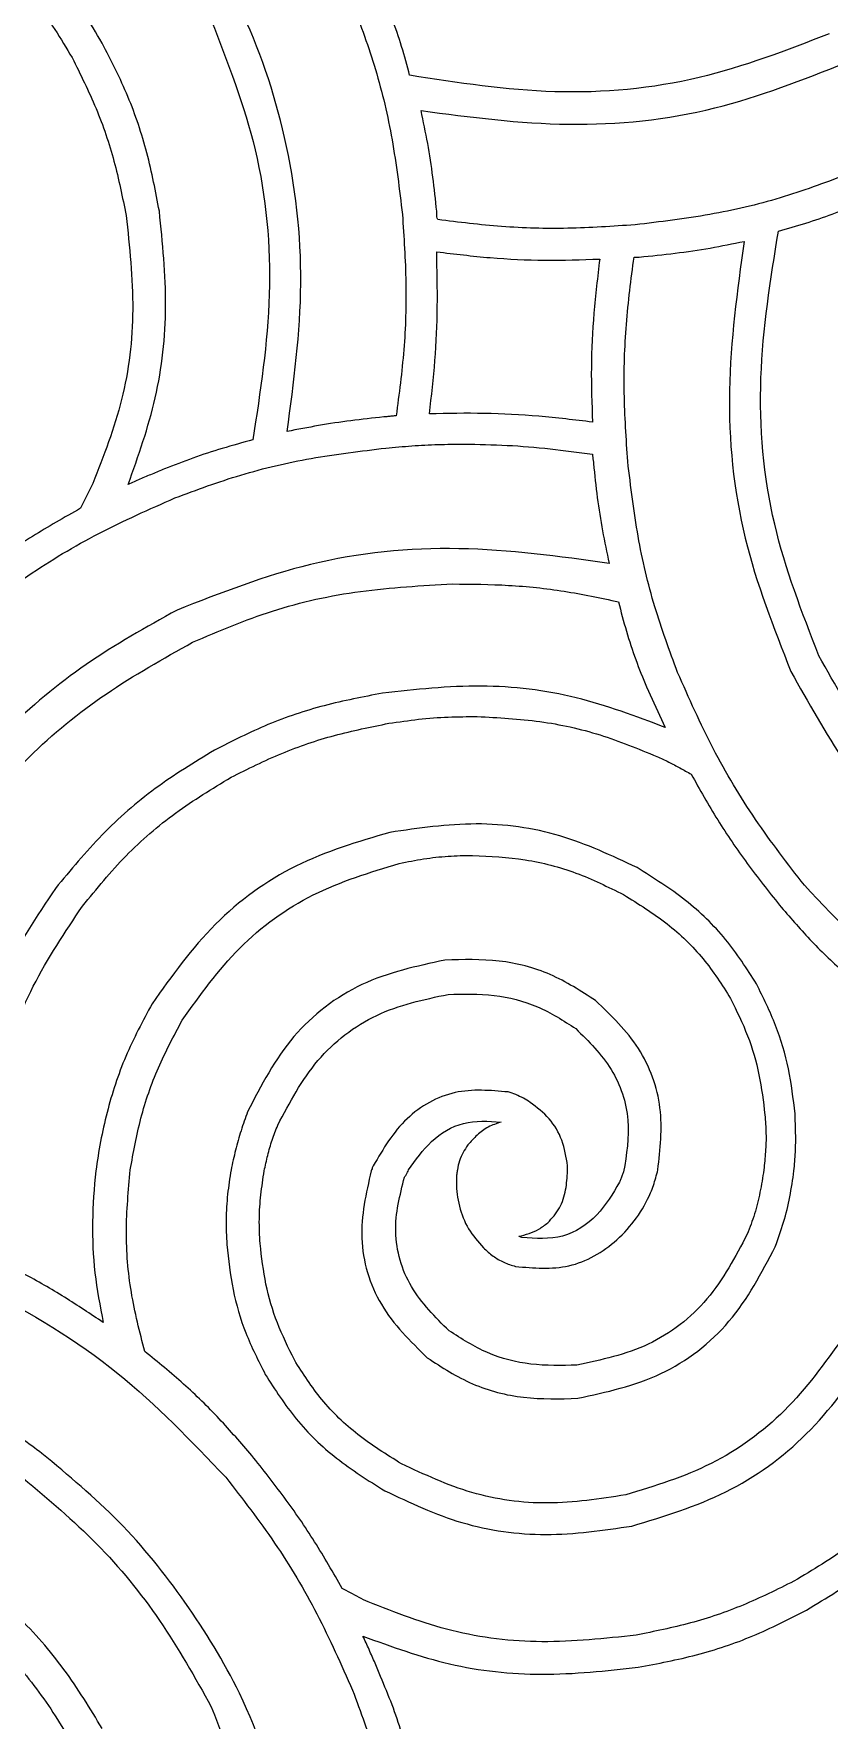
# Model space of a CAD drawing. Extents: x 0 to 371, y 0 to 260.
# Drawn here: x 151.61 to 171.87, y 51.86 to 94.83 of the extents above; entities that cross this region are included whole.
import ezdxf

# ---------------------------------------------------------------- set-up
doc = ezdxf.new("R2010")
doc.units = 0
doc.layers.add('Layer_1', color=7, linetype='CONTINUOUS')

msp = doc.modelspace()

# ---------------------------------------------------------------- linework, layer by layer
at = {"layer": 'Layer_1', "color": 7}
for points in [[(169.703851, 89.534794)], [(161.872288, 89.270211)], [(162.567335, 84.370768)], [(162.279497, 80.808712)], [(162.906332, 77.429591)], [(162.783343, 73.893371)]]:
    msp.add_lwpolyline(points, close=True, dxfattribs=at)
for points in [[(166.899371, 89.137919), (167.031663, 89.137919)], [(153.114167, 83.370312), (152.796873, 82.735209)], [(167.216665, 78.184582), (167.693121, 77.152604)], [(165.205934, 65.854586), (165.205934, 65.986878)]]:
    msp.add_lwpolyline(points, dxfattribs=at)
for points, knots in [([(158.062185, 84.693229), (158.231834, 85.947907), (158.569339, 88.444004), (158.134929, 92.141087), (157.069741, 95.318774), (155.514386, 97.850385), (153.836482, 99.928744), (152.487731, 101.063295), (151.818121, 101.626562)], [0, 0, 0, 0, 3.785959, 7.531903, 11.05396, 13.750765, 16.407671, 19.027284, 19.027284, 19.027284, 19.027284]), ([(142.239895, 100.568229), (143.088695, 100.462905), (144.778224, 100.253261), (147.17727, 99.368119), (149.122617, 98.214361), (150.604817, 96.924453), (151.717701, 95.654295), (152.295409, 94.697732), (152.585, 94.218229)], [0, 0, 0, 0, 2.55887, 5.093413, 7.607335, 9.301482, 10.970738, 12.648542, 12.648542, 12.648542, 12.648542]), ([(153.352395, 94.588748), (153.041095, 95.1013), (152.419626, 96.124541), (151.226339, 97.486855), (150.299739, 98.251845), (149.833746, 98.636564)], [0, 0, 0, 0, 1.796822, 3.58712, 5.398349, 5.398349, 5.398349, 5.398349]), ([(161.183958, 93.768127), (161.118783, 94.012944), (160.988827, 94.501098), (160.745085, 95.218773), (160.543992, 95.680684), (160.443435, 95.911665)], [0, 0, 0, 0, 0.759943, 1.515298, 2.270824, 2.270824, 2.270824, 2.270824]), ([(159.72875, 95.593856), (159.934518, 95.039419), (160.354012, 93.909103), (160.772711, 92.105554), (160.92247, 90.859511), (160.998956, 90.223124)], [0, 0, 0, 0, 1.772931, 3.614432, 5.536675, 5.536675, 5.536675, 5.536675]), ([(156.13052, 95.170625), (156.553304, 94.08497), (157.425172, 91.846128), (157.760033, 88.163979), (157.379747, 85.712125), (157.188853, 84.481356)], [0, 0, 0, 0, 3.483767, 7.18423, 10.91404, 10.91404, 10.91404, 10.91404]), ([(154.807603, 90.302189), (154.712491, 90.800592), (154.522729, 91.794972), (154.040722, 93.239689), (153.581773, 94.139188), (153.352395, 94.588748)], [0, 0, 0, 0, 1.521336, 3.035266, 4.547924, 4.547924, 4.547924, 4.547924]), ([(171.873228, 94.826461), (170.783624, 94.403775), (168.542155, 93.534252), (164.860838, 93.19645), (162.412814, 93.577066), (161.183958, 93.768127)], [0, 0, 0, 0, 3.494909, 7.189522, 10.913489, 10.913489, 10.913489, 10.913489]), ([(152.585, 94.218229), (152.79814, 93.790797), (153.222401, 92.939985), (153.680815, 91.587164), (153.867706, 90.659863), (153.961143, 90.196252)], [0, 0, 0, 0, 1.431812, 2.850056, 4.268051, 4.268051, 4.268051, 4.268051]), ([(161.475413, 92.868957), (162.726472, 92.702516), (165.215314, 92.371401), (168.935483, 92.759828), (171.197574, 93.65236), (172.296458, 94.085937)], [0, 0, 0, 0, 3.779971, 7.519825, 11.052872, 11.052872, 11.052872, 11.052872]), ([(161.872288, 90.302189), (161.842316, 90.592879), (161.78261, 91.171952), (161.651832, 92.028881), (161.533829, 92.590789), (161.475413, 92.868957)], [0, 0, 0, 0, 0.87663, 1.746306, 2.598902, 2.598902, 2.598902, 2.598902]), ([(172.296458, 91.228231), (171.742024, 91.022496), (170.611715, 90.603071), (168.808132, 90.184691), (167.562109, 90.034995), (166.925726, 89.95854)], [0, 0, 0, 0, 1.772887, 3.614331, 5.536555, 5.536555, 5.536555, 5.536555]), ([(170.576666, 89.799377), (170.810386, 89.864127), (171.273493, 89.992424), (171.951008, 90.229291), (172.528432, 90.449868), (173.010932, 90.652069), (173.398675, 90.82967), (173.652729, 90.954872), (173.778538, 91.016874)], [0, 0, 0, 0, 0.72738, 1.441272, 2.152046, 2.581588, 3.010492, 3.431251, 3.431251, 3.431251, 3.431251]), ([(154.013853, 83.343957), (154.271946, 84.070826), (154.793186, 85.538796), (155.049917, 87.912623), (154.889124, 89.498272), (154.807603, 90.302189)], [0, 0, 0, 0, 2.308672, 4.662553, 7.083232, 7.083232, 7.083232, 7.083232]), ([(161.898643, 90.090832), (161.89157, 90.114803), (161.878177, 90.160197), (161.872164, 90.231643), (161.872245, 90.278051), (161.872288, 90.302189)], [0, 0, 0, 0, 0.074783, 0.141618, 0.214059, 0.214059, 0.214059, 0.214059]), ([(153.961143, 90.196252), (154.0483, 89.398085), (154.219197, 87.833032), (153.943214, 85.494706), (153.388309, 84.072788), (153.114167, 83.370312)], [0, 0, 0, 0, 2.404717, 4.715186, 6.971166, 6.971166, 6.971166, 6.971166]), ([(160.998956, 90.223124), (161.03779, 89.644663), (161.114901, 88.496032), (161.063624, 86.777147), (160.914469, 85.650347), (160.840309, 85.090104)], [0, 0, 0, 0, 1.738717, 3.452514, 5.147216, 5.147216, 5.147216, 5.147216]), ([(166.925726, 89.95854), (166.354457, 89.919728), (165.222259, 89.842807), (163.539463, 89.887465), (162.440068, 90.023726), (161.898643, 90.090832)], [0, 0, 0, 0, 1.717209, 3.403332, 5.039459, 5.039459, 5.039459, 5.039459]), ([(167.031663, 89.137919), (167.337344, 89.16776), (167.942432, 89.22683), (168.834475, 89.357885), (169.416565, 89.476334), (169.703851, 89.534794)], [0, 0, 0, 0, 0.921337, 1.823761, 2.703172, 2.703172, 2.703172, 2.703172]), ([(169.703851, 89.534794), (169.528754, 88.272671), (169.180035, 85.759069), (169.55373, 81.990976), (170.455661, 79.697363), (170.894476, 78.581457)], [0, 0, 0, 0, 3.81644, 7.600698, 11.186376, 11.186376, 11.186376, 11.186376]), ([(171.608645, 78.978332), (171.180618, 80.080974), (170.299325, 82.351282), (169.979117, 86.081207), (170.3771, 88.557601), (170.576666, 89.799377)], [0, 0, 0, 0, 3.536309, 7.281156, 11.047721, 11.047721, 11.047721, 11.047721]), ([(161.68677, 85.142814), (161.739819, 85.595021), (161.846365, 86.503242), (161.903768, 87.882343), (161.882823, 88.80576), (161.872288, 89.270211)], [0, 0, 0, 0, 1.365589, 2.742677, 4.136221, 4.136221, 4.136221, 4.136221]), ([(161.872288, 89.270211), (162.326744, 89.215596), (163.241293, 89.10569), (164.62938, 89.037265), (165.559315, 89.069187), (166.02604, 89.085209)], [0, 0, 0, 0, 1.372992, 2.763011, 4.163579, 4.163579, 4.163579, 4.163579]), ([(166.02604, 89.085209), (165.971493, 88.626827), (165.862421, 87.710241), (165.792938, 86.322254), (165.824964, 85.396227), (165.841038, 84.931457)], [0, 0, 0, 0, 1.384683, 2.76883, 4.163519, 4.163519, 4.163519, 4.163519]), ([(166.740208, 83.925834), (166.701466, 84.509177), (166.624142, 85.673423), (166.676067, 87.418531), (166.825211, 88.566907), (166.899371, 89.137919)], [0, 0, 0, 0, 1.75331, 3.499289, 5.226055, 5.226055, 5.226055, 5.226055]), ([(160.840309, 85.090104), (160.804946, 85.088468), (160.734017, 85.085186), (160.628792, 85.068666), (160.557864, 85.065385), (160.5225, 85.063749)], [0, 0, 0, 0, 0.106134, 0.212873, 0.319007, 0.319007, 0.319007, 0.319007]), ([(165.841038, 84.931457), (165.386503, 84.986133), (164.471683, 85.096177), (163.083972, 85.169466), (162.153597, 85.151719), (161.68677, 85.142814)], [0, 0, 0, 0, 1.373228, 2.763833, 4.16428, 4.16428, 4.16428, 4.16428]), ([(160.5225, 85.063749), (160.242968, 85.033954), (159.688429, 84.974848), (158.868186, 84.8478), (158.329389, 84.744472), (158.062185, 84.693229)], [0, 0, 0, 0, 0.843256, 1.67286, 2.489061, 2.489061, 2.489061, 2.489061]), ([(157.188853, 84.481356), (156.929273, 84.409479), (156.416939, 84.267615), (155.665379, 84.023564), (155.180442, 83.834577), (154.939895, 83.740832)], [0, 0, 0, 0, 0.808011, 1.59477, 2.369154, 2.369154, 2.369154, 2.369154]), ([(155.204478, 82.999792), (155.758959, 83.205562), (156.8894, 83.625074), (158.693128, 84.043738), (159.939295, 84.193509), (160.575726, 84.269999)], [0, 0, 0, 0, 1.773057, 3.6148, 5.537175, 5.537175, 5.537175, 5.537175]), ([(160.575726, 84.269999), (160.797162, 84.290661), (161.239297, 84.331917), (161.903743, 84.364917), (162.346361, 84.368819), (162.567335, 84.370768)], [0, 0, 0, 0, 0.667143, 1.332067, 1.994975, 1.994975, 1.994975, 1.994975]), ([(162.567335, 84.370768), (162.934231, 84.364275), (163.666379, 84.351318), (164.759265, 84.26199), (165.481036, 84.161138), (165.841038, 84.110836)], [0, 0, 0, 0, 1.100673, 2.196413, 3.286797, 3.286797, 3.286797, 3.286797]), ([(165.841038, 84.110836), (165.842677, 84.084335), (165.845969, 84.031124), (165.862461, 83.952835), (165.865753, 83.899625), (165.867393, 83.873124)], [0, 0, 0, 0, 0.079562, 0.159749, 0.239311, 0.239311, 0.239311, 0.239311]), ([(165.867393, 83.873124), (165.897254, 83.584692), (165.95654, 83.012042), (166.0885, 82.164075), (166.205937, 81.60861), (166.264268, 81.332711)], [0, 0, 0, 0, 0.86984, 1.726975, 2.572874, 2.572874, 2.572874, 2.572874]), ([(168.010415, 78.554586), (167.804644, 79.109067), (167.385133, 80.239508), (166.966469, 82.043236), (166.816698, 83.289403), (166.740208, 83.925834)], [0, 0, 0, 0, 1.773057, 3.6148, 5.537175, 5.537175, 5.537175, 5.537175]), ([(154.939895, 83.740832), (154.834352, 83.696824), (154.624932, 83.609503), (154.315591, 83.478692), (154.113338, 83.38838), (154.013853, 83.343957)], [0, 0, 0, 0, 0.343054, 0.680691, 1.007541, 1.007541, 1.007541, 1.007541]), ([(149.78052, 79.772082), (150.331363, 80.197494), (151.437358, 81.051646), (153.256084, 82.13711), (154.550983, 82.710447), (155.204478, 82.999792)], [0, 0, 0, 0, 2.086879, 4.19008, 6.332929, 6.332929, 6.332929, 6.332929]), ([(152.796873, 82.735209), (152.386666, 82.500821), (151.569311, 82.033792), (150.394142, 81.257915), (149.666691, 80.671981), (149.304579, 80.380314)], [0, 0, 0, 0, 1.41728, 2.823989, 4.218271, 4.218271, 4.218271, 4.218271]), ([(166.264268, 81.332711), (164.993644, 81.507757), (162.46496, 81.856117), (158.67908, 81.484551), (156.376296, 80.580994), (155.257704, 80.142086)], [0, 0, 0, 0, 3.841877, 7.645771, 11.238943, 11.238943, 11.238943, 11.238943]), ([(155.654579, 79.321981), (156.325199, 79.609023), (157.699859, 80.197413), (159.944057, 80.680826), (161.493741, 80.765685), (162.279497, 80.808712)], [0, 0, 0, 0, 2.184858, 4.4786, 6.83788, 6.83788, 6.83788, 6.83788]), ([(162.279497, 80.808712), (162.755332, 80.804456), (163.705397, 80.79596), (165.119964, 80.647084), (166.043229, 80.451333), (166.502496, 80.353959)], [0, 0, 0, 0, 1.427129, 2.849442, 4.257254, 4.257254, 4.257254, 4.257254]), ([(166.502496, 80.353959), (166.56732, 80.102989), (166.695461, 79.606888), (166.93444, 78.882464), (167.12301, 78.416169), (167.216665, 78.184582)], [0, 0, 0, 0, 0.777492, 1.536895, 2.286196, 2.286196, 2.286196, 2.286196]), ([(155.257704, 80.142086), (154.470484, 79.704321), (152.907668, 78.835256), (150.861434, 77.116362), (149.383526, 75.485143), (148.378646, 74.054492), (147.710292, 72.914536), (147.345108, 72.108541), (147.161042, 71.70229)], [0, 0, 0, 0, 2.69692, 5.354018, 7.97372, 9.277777, 10.593625, 11.930889, 11.930889, 11.930889, 11.930889]), ([(149.833746, 74.533126), (150.366253, 75.173289), (151.440104, 76.46424), (153.421841, 78.072006), (154.90726, 78.903602), (155.654579, 79.321981)], [0, 0, 0, 0, 2.494016, 5.029417, 7.596492, 7.596492, 7.596492, 7.596492]), ([(176.3975, 73.157499), (175.758011, 73.694624), (174.471616, 74.775103), (172.858094, 76.750526), (172.026824, 78.232706), (171.608645, 78.978332)], [0, 0, 0, 0, 2.50184, 5.032695, 7.594725, 7.594725, 7.594725, 7.594725]), ([(167.693121, 77.152604), (166.946857, 77.435316), (165.439191, 78.006476), (162.977262, 78.300025), (161.332286, 78.117962), (160.496145, 78.025419)], [0, 0, 0, 0, 2.388324, 4.8251, 7.344139, 7.344139, 7.344139, 7.344139]), ([(171.238125, 73.130628), (170.812712, 73.681471), (169.958561, 74.787465), (168.873097, 76.606192), (168.29976, 77.901091), (168.010415, 78.554586)], [0, 0, 0, 0, 2.086879, 4.19008, 6.332929, 6.332929, 6.332929, 6.332929]), ([(170.894476, 78.581457), (171.333462, 77.793877), (172.204882, 76.230472), (173.903038, 74.158405), (175.252966, 73.028694), (175.921559, 72.469169)], [0, 0, 0, 0, 2.701966, 5.363601, 7.975465, 7.975465, 7.975465, 7.975465]), ([(160.496145, 78.025419), (159.997785, 77.930311), (159.003525, 77.740565), (157.558995, 77.258511), (156.659618, 76.799586), (156.210101, 76.570211)], [0, 0, 0, 0, 1.521205, 3.0349, 4.547437, 4.547437, 4.547437, 4.547437]), ([(160.654792, 77.25854), (160.907038, 77.295314), (161.407769, 77.368313), (162.159955, 77.425764), (162.658701, 77.428321), (162.906332, 77.429591)], [0, 0, 0, 0, 0.76461, 1.51782, 2.260578, 2.260578, 2.260578, 2.260578]), ([(162.906332, 77.429591), (163.439911, 77.401716), (164.495934, 77.346549), (166.04243, 77.007236), (167.003608, 76.609307), (167.481248, 76.411564)], [0, 0, 0, 0, 1.601448, 3.169478, 4.718378, 4.718378, 4.718378, 4.718378]), ([(156.633331, 75.882397), (157.060719, 76.095534), (157.91141, 76.51977), (159.264043, 76.978233), (160.191224, 77.165108), (160.654792, 77.25854)], [0, 0, 0, 0, 1.431691, 2.8497, 4.267565, 4.267565, 4.267565, 4.267565]), ([(156.210101, 76.570211), (155.697512, 76.258905), (154.674173, 75.63741), (153.31162, 74.444201), (152.546528, 73.517562), (152.16177, 73.051562)], [0, 0, 0, 0, 1.796934, 3.587419, 5.398736, 5.398736, 5.398736, 5.398736]), ([(167.481248, 76.411564), (167.582889, 76.366269), (167.782957, 76.27711), (168.070314, 76.119409), (168.259553, 76.014606), (168.354579, 75.961979)], [0, 0, 0, 0, 0.33368, 0.656813, 0.982731, 0.982731, 0.982731, 0.982731]), ([(152.849583, 72.601461), (153.207502, 73.039226), (153.918114, 73.908367), (155.199244, 75.013312), (156.154505, 75.592219), (156.633331, 75.882397)], [0, 0, 0, 0, 1.694336, 3.363942, 5.041931, 5.041931, 5.041931, 5.041931]), ([(168.354579, 75.961979), (168.574794, 75.57062), (169.014549, 74.789101), (169.771529, 73.67818), (170.326539, 72.977856), (170.603538, 72.628332)], [0, 0, 0, 0, 1.34675, 2.689374, 4.027112, 4.027112, 4.027112, 4.027112]), ([(160.681663, 74.480415), (159.864545, 74.238346), (158.236381, 73.756007), (156.119706, 72.215991), (155.125974, 70.821279), (154.622601, 70.11479)], [0, 0, 0, 0, 2.544261, 5.069616, 7.661989, 7.661989, 7.661989, 7.661989]), ([(166.978436, 73.580729), (166.334562, 73.88449), (165.038912, 74.495738), (162.85428, 74.797228), (161.411774, 74.586881), (160.681663, 74.480415)], [0, 0, 0, 0, 2.12763, 4.281365, 6.488666, 6.488666, 6.488666, 6.488666]), ([(155.389996, 69.691044), (155.847038, 70.333291), (156.751767, 71.604638), (158.683724, 73.010571), (160.171334, 73.460446), (160.919375, 73.686665)], [0, 0, 0, 0, 2.355468, 4.662717, 6.9964, 6.9964, 6.9964, 6.9964]), ([(160.919375, 73.686665), (161.125976, 73.728623), (161.537143, 73.812126), (162.16084, 73.88103), (162.576441, 73.889269), (162.783343, 73.893371)], [0, 0, 0, 0, 0.632264, 1.258295, 1.878937, 1.878937, 1.878937, 1.878937]), ([(162.783343, 73.893371), (163.233176, 73.869914), (164.128438, 73.82323), (165.437724, 73.485779), (166.236155, 73.090344), (166.634788, 72.892915)], [0, 0, 0, 0, 1.349374, 2.685535, 4.017803, 4.017803, 4.017803, 4.017803]), ([(170.021145, 70.617086), (169.772349, 71.005468), (169.265884, 71.796086), (168.222731, 72.800276), (167.398448, 73.317287), (166.978436, 73.580729)], [0, 0, 0, 0, 1.380479, 2.810201, 4.295596, 4.295596, 4.295596, 4.295596]), ([(152.16177, 73.051562), (151.683075, 72.338065), (150.719939, 70.902507), (149.808267, 68.431286), (149.56122, 66.69977), (149.436871, 65.828231)], [0, 0, 0, 0, 2.57145, 5.173763, 7.81106, 7.81106, 7.81106, 7.81106]), ([(181.424583, 66.754273), (180.064422, 67.236203), (177.432946, 68.168584), (173.919448, 70.301948), (172.11377, 72.20686), (171.238125, 73.130628)], [0, 0, 0, 0, 4.324913, 8.367322, 12.173336, 12.173336, 12.173336, 12.173336]), ([(166.634788, 72.892915), (167.012581, 72.657545), (167.752942, 72.196291), (168.688304, 71.300016), (169.138959, 70.593251), (169.359686, 70.247082)], [0, 0, 0, 0, 1.333601, 2.613455, 3.8421, 3.8421, 3.8421, 3.8421]), ([(170.603538, 72.628332), (170.858054, 72.333128), (171.370279, 71.739021), (172.222326, 70.910244), (172.834327, 70.399241), (173.143434, 70.141146)], [0, 0, 0, 0, 1.168937, 2.352526, 3.560394, 3.560394, 3.560394, 3.560394]), ([(150.309687, 65.881457), (150.428819, 66.69129), (150.665431, 68.299721), (151.510066, 70.599153), (152.404498, 71.936149), (152.849583, 72.601461)], [0, 0, 0, 0, 2.452467, 4.870913, 7.266419, 7.266419, 7.266419, 7.266419]), ([(162.083645, 71.225834), (161.359401, 71.069391), (159.918851, 70.758219), (158.087367, 69.355123), (157.403581, 68.03366), (157.056562, 67.363021)], [0, 0, 0, 0, 2.205182, 4.386198, 6.633616, 6.633616, 6.633616, 6.633616]), ([(165.920103, 70.193856), (165.546343, 70.435892), (164.794464, 70.922787), (163.456731, 71.26469), (162.545552, 71.238905), (162.083645, 71.225834)], [0, 0, 0, 0, 1.329611, 2.674722, 4.057669, 4.057669, 4.057669, 4.057669]), ([(171.000413, 67.309794), (170.956656, 67.693661), (170.869323, 68.45983), (170.531913, 69.575302), (170.191879, 70.268848), (170.021145, 70.617086)], [0, 0, 0, 0, 1.157468, 2.310219, 3.472746, 3.472746, 3.472746, 3.472746]), ([(154.622601, 70.11479), (154.385466, 69.672381), (153.910875, 68.786964), (153.445008, 67.34584), (153.173397, 65.927233), (153.084381, 64.556459), (153.132561, 63.257847), (153.296964, 62.412375), (153.37875, 61.991773)], [0, 0, 0, 0, 1.503278, 3.008588, 4.521817, 5.826071, 7.122873, 8.406652, 8.406652, 8.406652, 8.406652]), ([(157.823956, 67.018856), (158.126926, 67.594949), (158.724837, 68.73187), (160.295295, 69.954356), (161.539713, 70.219602), (162.163226, 70.352503)], [0, 0, 0, 0, 1.939308, 3.827231, 5.723082, 5.723082, 5.723082, 5.723082]), ([(162.163226, 70.352503), (162.555082, 70.361968), (163.327711, 70.380631), (164.460888, 70.09182), (165.099852, 69.68286), (165.417292, 69.479687)], [0, 0, 0, 0, 1.173202, 2.313221, 3.438758, 3.438758, 3.438758, 3.438758]), ([(167.507603, 65.881457), (167.565928, 66.408514), (167.683694, 67.472722), (167.108105, 69.057297), (166.318821, 69.812404), (165.920103, 70.193856)], [0, 0, 0, 0, 1.577528, 3.185267, 4.826555, 4.826555, 4.826555, 4.826555]), ([(169.359686, 70.247082), (169.512907, 69.934099), (169.817798, 69.311301), (170.111414, 68.309981), (170.192504, 67.625447), (170.233018, 67.283439)], [0, 0, 0, 0, 1.044261, 2.077955, 3.110086, 3.110086, 3.110086, 3.110086]), ([(154.067079, 65.881457), (154.146736, 66.322969), (154.306709, 67.209649), (154.749547, 68.495098), (155.176565, 69.292493), (155.389996, 69.691044)], [0, 0, 0, 0, 1.344812, 2.700757, 4.055705, 4.055705, 4.055705, 4.055705]), ([(165.417292, 69.479687), (165.745808, 69.154889), (166.398631, 68.509454), (166.853398, 67.160985), (166.707122, 66.269217), (166.634788, 65.828231)], [0, 0, 0, 0, 1.374437, 2.731266, 4.058611, 4.058611, 4.058611, 4.058611]), ([(163.6975, 67.865832), (163.239487, 67.905939), (162.312199, 67.987138), (160.998523, 67.247947), (160.509723, 66.415642), (160.257917, 65.986878)], [0, 0, 0, 0, 1.356338, 2.746027, 4.222582, 4.222582, 4.222582, 4.222582]), ([(164.253538, 67.601249), (164.19626, 67.636843), (164.07886, 67.709799), (163.893156, 67.800289), (163.76175, 67.844309), (163.6975, 67.865832)], [0, 0, 0, 0, 0.202266, 0.414576, 0.617704, 0.617704, 0.617704, 0.617704]), ([(165.205934, 65.986878), (165.170517, 66.206599), (165.101176, 66.636765), (164.765159, 67.213425), (164.424272, 67.471827), (164.253538, 67.601249)], [0, 0, 0, 0, 0.664306, 1.300568, 1.939003, 1.939003, 1.939003, 1.939003]), ([(157.056562, 67.363021), (156.998239, 67.202371), (156.881322, 66.880326), (156.744703, 66.384154), (156.670453, 66.049013), (156.633331, 65.881457)], [0, 0, 0, 0, 0.512559, 1.027502, 1.54235, 1.54235, 1.54235, 1.54235]), ([(161.157603, 65.881457), (161.336371, 66.135567), (161.694526, 66.644669), (162.545042, 67.165623), (163.187197, 67.121028), (163.512498, 67.098437)], [0, 0, 0, 0, 0.929904, 1.863034, 2.821039, 2.821039, 2.821039, 2.821039]), ([(163.512498, 67.098437), (163.401362, 67.061606), (163.178977, 66.987905), (162.895351, 66.776259), (162.742145, 66.602408), (162.666038, 66.516044)], [0, 0, 0, 0, 0.349371, 0.699099, 1.044331, 1.044331, 1.044331, 1.044331]), ([(170.233018, 67.283439), (170.245502, 67.125145), (170.270298, 66.810759), (170.254336, 66.341791), (170.22244, 66.033805), (170.206663, 65.881457)], [0, 0, 0, 0, 0.47604, 0.945453, 1.404938, 1.404938, 1.404938, 1.404938]), ([(170.973541, 65.854586), (170.987758, 66.01354), (171.016327, 66.332959), (171.021154, 66.819071), (171.007383, 67.144889), (171.000413, 67.309794)], [0, 0, 0, 0, 0.478613, 0.961775, 1.45692, 1.45692, 1.45692, 1.45692]), ([(157.479792, 65.854586), (157.508113, 65.986875), (157.56477, 66.251516), (157.675179, 66.642211), (157.774443, 66.893508), (157.823956, 67.018856)], [0, 0, 0, 0, 0.405852, 0.811897, 1.216005, 1.216005, 1.216005, 1.216005]), ([(162.666038, 66.516044), (162.623783, 66.452512), (162.538937, 66.324944), (162.44274, 66.111943), (162.415298, 65.95874), (162.401454, 65.881457)], [0, 0, 0, 0, 0.228846, 0.459505, 0.6943, 0.6943, 0.6943, 0.6943]), ([(154.437083, 61.251249), (154.308338, 61.752349), (154.050198, 62.757073), (153.924125, 64.321477), (154.019329, 65.360379), (154.067079, 65.881457)], [0, 0, 0, 0, 1.550432, 3.108675, 4.676708, 4.676708, 4.676708, 4.676708]), ([(156.633331, 65.881457), (156.601639, 65.674084), (156.5376, 65.255063), (156.495419, 64.617344), (156.516742, 64.189772), (156.527395, 63.976148)], [0, 0, 0, 0, 0.629262, 1.271491, 1.912749, 1.912749, 1.912749, 1.912749]), ([(157.374371, 64.002503), (157.363559, 64.211531), (157.342121, 64.625978), (157.384887, 65.245939), (157.448175, 65.65182), (157.479792, 65.854586)], [0, 0, 0, 0, 0.62747, 1.244106, 1.859682, 1.859682, 1.859682, 1.859682]), ([(160.205206, 65.854586), (160.073789, 65.284989), (159.809393, 64.139029), (160.348458, 62.353181), (161.202091, 61.515821), (161.634059, 61.092086)], [0, 0, 0, 0, 1.73369, 3.487973, 5.285129, 5.285129, 5.285129, 5.285129]), ([(160.257917, 65.986878), (160.25068, 65.975748), (160.23464, 65.951076), (160.225797, 65.90347), (160.212392, 65.871645), (160.205206, 65.854586)], [0, 0, 0, 0, 0.039476, 0.087505, 0.142997, 0.142997, 0.142997, 0.142997]), ([(161.051667, 65.695939), (161.067646, 65.715294), (161.099356, 65.753701), (161.129004, 65.819306), (161.148438, 65.861539), (161.157603, 65.881457)], [0, 0, 0, 0, 0.074948, 0.148729, 0.214586, 0.214586, 0.214586, 0.214586]), ([(162.401454, 65.881457), (162.394296, 65.846273), (162.380068, 65.776343), (162.375035, 65.66963), (162.371975, 65.394511), (162.429402, 64.948802), (162.652993, 64.362752), (162.926492, 64.052056), (163.062913, 63.897082)], [0, 0, 0, 0, 0.107556, 0.213773, 0.319693, 0.933197, 1.551288, 2.166408, 2.166408, 2.166408, 2.166408]), ([(163.883018, 63.420626), (164.343076, 63.379634), (165.274465, 63.296645), (166.555774, 64.048901), (167.171369, 64.90084), (167.39652, 65.485108), (167.45617, 65.680231), (167.490194, 65.813345), (167.507603, 65.881457)], [0, 0, 0, 0, 1.356337, 2.745907, 4.222353, 4.421867, 4.623134, 4.834031, 4.834031, 4.834031, 4.834031]), ([(164.703123, 64.531669), (164.811182, 64.651677), (165.02906, 64.893649), (165.178178, 65.36873), (165.196689, 65.692748), (165.205934, 65.854586)], [0, 0, 0, 0, 0.479683, 0.967182, 1.45365, 1.45365, 1.45365, 1.45365]), ([(166.634788, 65.828231), (166.623986, 65.799359), (166.601486, 65.73922), (166.562152, 65.652659), (166.539653, 65.59252), (166.528851, 65.563648)], [0, 0, 0, 0, 0.092457, 0.192584, 0.28504, 0.28504, 0.28504, 0.28504]), ([(170.206663, 65.881457), (170.176782, 65.690183), (170.117761, 65.312374), (169.981463, 64.761218), (169.848525, 64.412722), (169.782916, 64.240731)], [0, 0, 0, 0, 0.58071, 1.147037, 1.698881, 1.698881, 1.698881, 1.698881]), ([(170.497601, 63.923437), (170.571818, 64.130306), (170.72112, 64.546461), (170.878292, 65.193754), (170.941774, 65.634186), (170.973541, 65.854586)], [0, 0, 0, 0, 0.65903, 1.325758, 1.993603, 1.993603, 1.993603, 1.993603]), ([(162.189581, 61.780416), (161.834934, 62.130384), (161.131951, 62.824094), (160.699283, 64.298548), (160.93543, 65.234997), (161.051667, 65.695939)], [0, 0, 0, 0, 1.479953, 2.933571, 4.342663, 4.342663, 4.342663, 4.342663]), ([(166.528851, 65.563648), (166.356748, 65.272626), (166.010601, 64.687303), (165.097279, 64.078468), (164.395458, 64.133781), (164.041665, 64.161666)], [0, 0, 0, 0, 1.010992, 2.033382, 3.072707, 3.072707, 3.072707, 3.072707]), ([(163.962083, 64.188021), (164.050343, 64.209298), (164.227776, 64.252073), (164.482487, 64.363016), (164.62933, 64.475262), (164.703123, 64.531669)], [0, 0, 0, 0, 0.272222, 0.547266, 0.825112, 0.825112, 0.825112, 0.825112]), ([(146.288226, 64.426249), (147.648734, 63.944183), (150.282466, 63.010978), (153.801372, 60.87516), (155.61877, 58.972863), (156.50104, 58.049378)], [0, 0, 0, 0, 4.325848, 8.374167, 12.193656, 12.193656, 12.193656, 12.193656]), ([(164.041665, 64.161666), (164.032631, 64.163404), (164.013886, 64.167012), (163.989861, 64.182674), (163.971117, 64.186282), (163.962083, 64.188021)], [0, 0, 0, 0, 0.027378, 0.056812, 0.08419, 0.08419, 0.08419, 0.08419]), ([(169.782916, 64.240731), (169.47999, 63.664646), (168.882183, 62.527778), (167.311958, 61.305205), (166.067638, 61.039978), (165.444163, 60.907084)], [0, 0, 0, 0, 1.939237, 3.826964, 5.722687, 5.722687, 5.722687, 5.722687]), ([(153.37875, 61.991773), (153.052514, 62.20975), (152.392121, 62.650996), (151.348704, 63.250547), (150.622778, 63.610009), (150.256976, 63.791146)], [0, 0, 0, 0, 1.176856, 2.382281, 3.606706, 3.606706, 3.606706, 3.606706]), ([(156.527395, 63.976148), (156.569491, 63.592483), (156.65348, 62.826998), (156.980914, 61.706908), (157.33059, 61.0165), (157.506663, 60.668856)], [0, 0, 0, 0, 1.156641, 2.307721, 3.475184, 3.475184, 3.475184, 3.475184]), ([(158.247186, 61.039376), (158.094043, 61.350336), (157.789377, 61.968965), (157.493801, 62.969873), (157.414384, 63.656539), (157.374371, 64.002503)], [0, 0, 0, 0, 1.038734, 2.066479, 3.110095, 3.110095, 3.110095, 3.110095]), ([(163.062913, 63.897082), (163.143109, 63.823525), (163.300664, 63.679014), (163.578917, 63.514304), (163.781178, 63.451997), (163.883018, 63.420626)], [0, 0, 0, 0, 0.326004, 0.640468, 0.959374, 0.959374, 0.959374, 0.959374]), ([(165.470518, 60.060624), (166.195022, 60.21903), (167.636721, 60.534243), (169.461464, 61.941523), (170.149482, 63.257559), (170.497601, 63.923437)], [0, 0, 0, 0, 2.206856, 4.391448, 6.628866, 6.628866, 6.628866, 6.628866]), ([(165.444163, 60.907084), (165.052258, 60.897656), (164.279475, 60.879064), (163.146158, 61.168158), (162.507067, 61.577208), (162.189581, 61.780416)], [0, 0, 0, 0, 1.173339, 2.313662, 3.43938, 3.43938, 3.43938, 3.43938]), ([(172.217393, 61.594898), (171.753721, 60.953168), (170.837974, 59.685757), (168.910562, 58.279561), (167.429576, 57.826705), (166.687498, 57.599793)], [0, 0, 0, 0, 2.366487, 4.673792, 6.990994, 6.990994, 6.990994, 6.990994]), ([(157.162498, 58.605416), (156.889957, 58.920125), (156.340776, 59.554279), (155.433858, 60.444375), (154.771207, 60.98078), (154.437083, 61.251249)], [0, 0, 0, 0, 1.248722, 2.516229, 3.805333, 3.805333, 3.805333, 3.805333]), ([(160.972601, 58.393543), (160.594771, 58.628919), (159.854318, 59.0902), (158.91871, 59.986395), (158.467954, 60.693201), (158.247186, 61.039376)], [0, 0, 0, 0, 1.333712, 2.613745, 3.842465, 3.842465, 3.842465, 3.842465]), ([(161.634059, 61.092086), (162.007819, 60.850082), (162.759696, 60.363251), (164.097469, 60.021672), (165.008616, 60.04752), (165.470518, 60.060624)], [0, 0, 0, 0, 1.329544, 2.674592, 4.057536, 4.057536, 4.057536, 4.057536]), ([(166.846145, 56.806043), (167.662729, 57.053214), (169.287455, 57.545001), (171.408157, 59.074728), (172.40192, 60.466707), (172.905206, 61.171668)], [0, 0, 0, 0, 2.548266, 5.070183, 7.657964, 7.657964, 7.657964, 7.657964]), ([(151.818121, 58.658126), (151.472358, 58.90956), (150.772482, 59.418499), (149.641336, 60.088111), (148.837228, 60.456505), (148.431248, 60.642501)], [0, 0, 0, 0, 1.282194, 2.595352, 3.934408, 3.934408, 3.934408, 3.934408]), ([(157.506663, 60.668856), (157.755452, 60.280511), (158.261896, 59.489986), (159.305128, 58.486049), (160.129367, 57.969133), (160.549371, 57.705729)], [0, 0, 0, 0, 1.380369, 2.809918, 4.295238, 4.295238, 4.295238, 4.295238]), ([(158.062185, 41.724793), (158.231811, 42.979463), (158.569272, 45.475543), (158.135186, 49.172746), (157.06839, 52.351646), (155.51392, 54.886884), (153.841679, 56.971542), (152.488392, 58.099473), (151.818121, 58.658126)], [0, 0, 0, 0, 3.785959, 7.531903, 11.05396, 13.755811, 16.417254, 19.02903, 19.02903, 19.02903, 19.02903]), ([(159.464167, 55.218543), (159.235371, 55.6184), (158.779722, 56.41472), (158.00513, 57.543015), (157.441915, 58.253124), (157.162498, 58.605416)], [0, 0, 0, 0, 1.381657, 2.751578, 4.100345, 4.100345, 4.100345, 4.100345]), ([(174.757289, 58.684481), (174.399206, 58.245081), (173.688378, 57.372833), (172.412567, 56.259715), (171.453043, 55.688832), (170.973541, 55.403545)], [0, 0, 0, 0, 1.698781, 3.372238, 5.043883, 5.043883, 5.043883, 5.043883]), ([(151.341665, 58.023023), (151.981154, 57.485898), (153.267549, 56.405419), (154.88107, 54.429995), (155.71234, 52.947816), (156.13052, 52.202189)], [0, 0, 0, 0, 2.50184, 5.032695, 7.594725, 7.594725, 7.594725, 7.594725]), ([(156.50104, 58.049378), (156.926452, 57.498535), (157.780604, 56.39254), (158.866067, 54.573814), (159.439405, 53.278915), (159.72875, 52.62542)], [0, 0, 0, 0, 2.086879, 4.19008, 6.332929, 6.332929, 6.332929, 6.332929]), ([(166.687498, 57.599793), (166.027179, 57.498583), (164.721331, 57.298431), (162.738799, 57.570341), (161.559579, 58.11996), (160.972601, 58.393543)], [0, 0, 0, 0, 1.997914, 3.95108, 5.886882, 5.886882, 5.886882, 5.886882]), ([(171.291351, 54.663021), (171.803902, 54.974321), (172.827143, 55.59579), (174.189457, 56.789077), (174.954448, 57.715677), (175.339166, 58.18167)], [0, 0, 0, 0, 1.796822, 3.58712, 5.398349, 5.398349, 5.398349, 5.398349]), ([(142.239895, 57.599793), (143.088662, 57.494489), (144.778106, 57.284887), (147.177598, 56.400261), (149.121644, 55.245884), (150.607361, 53.957739), (151.708339, 52.680949), (152.573469, 51.340946), (153.219408, 49.975589), (153.682038, 48.625552), (153.868107, 47.694075), (153.961143, 47.228332)], [0, 0, 0, 0, 2.558849, 5.093307, 7.607161, 9.301395, 10.970839, 12.648756, 14.069816, 15.493391, 16.916995, 16.916995, 16.916995, 16.916995]), ([(160.549371, 57.705729), (161.193246, 57.401968), (162.488895, 56.79072), (164.673527, 56.48923), (166.116033, 56.699577), (166.846145, 56.806043)], [0, 0, 0, 0, 2.12763, 4.281365, 6.488666, 6.488666, 6.488666, 6.488666]), ([(153.352395, 51.646668), (153.041089, 52.159257), (152.419594, 53.182596), (151.226385, 54.545149), (150.299745, 55.310241), (149.833746, 55.694999)], [0, 0, 0, 0, 1.796934, 3.587419, 5.398736, 5.398736, 5.398736, 5.398736]), ([(160.125625, 54.874378), (160.048387, 54.91104), (159.896242, 54.983259), (159.679769, 55.1057), (159.535248, 55.18134), (159.464167, 55.218543)], [0, 0, 0, 0, 0.256404, 0.505074, 0.745761, 0.745761, 0.745761, 0.745761]), ([(170.973541, 55.403545), (170.546157, 55.19044), (169.695479, 54.766272), (168.342799, 54.308121), (167.415644, 54.121317), (166.952081, 54.027918)], [0, 0, 0, 0, 1.431634, 2.849563, 4.267399, 4.267399, 4.267399, 4.267399]), ([(166.952081, 54.027918), (166.153873, 53.940732), (164.588714, 53.769776), (162.250197, 54.04541), (160.828146, 54.600267), (160.125625, 54.874378)], [0, 0, 0, 0, 2.40486, 4.715544, 6.971607, 6.971607, 6.971607, 6.971607]), ([(167.004792, 53.207812), (167.503194, 53.302925), (168.497574, 53.492686), (169.942291, 53.974693), (170.84179, 54.433643), (171.291351, 54.663021)], [0, 0, 0, 0, 1.521336, 3.035266, 4.547924, 4.547924, 4.547924, 4.547924]), ([(160.443435, 52.969584), (160.397472, 53.084572), (160.304971, 53.315986), (160.15147, 53.658589), (160.046156, 53.886999), (159.993333, 54.001562)], [0, 0, 0, 0, 0.371463, 0.747572, 1.126046, 1.126046, 1.126046, 1.126046]), ([(159.993333, 54.001562), (160.7204, 53.736282), (162.190772, 53.199796), (164.586862, 52.944757), (166.188698, 53.119026), (167.004792, 53.207812)], [0, 0, 0, 0, 2.315932, 4.683594, 7.142714, 7.142714, 7.142714, 7.142714]), ([(161.183958, 50.800207), (161.118722, 51.045286), (160.988179, 51.535711), (160.742857, 52.261176), (160.543719, 52.73232), (160.443435, 52.969584)], [0, 0, 0, 0, 0.760733, 1.522297, 2.294881, 2.294881, 2.294881, 2.294881]), ([(159.72875, 52.62542), (159.934518, 52.070983), (160.354012, 50.940667), (160.772711, 49.137118), (160.92247, 47.891075), (160.998956, 47.254688)], [0, 0, 0, 0, 1.772931, 3.614432, 5.536675, 5.536675, 5.536675, 5.536675]), ([(156.13052, 52.202189), (156.553304, 51.116534), (157.425172, 48.877692), (157.760033, 45.195543), (157.379747, 42.743689), (157.188853, 41.51292)], [0, 0, 0, 0, 3.483767, 7.18423, 10.91404, 10.91404, 10.91404, 10.91404])]:
    msp.add_open_spline(points, degree=3, knots=knots, dxfattribs=at)

doc.saveas('drawing.dxf')
